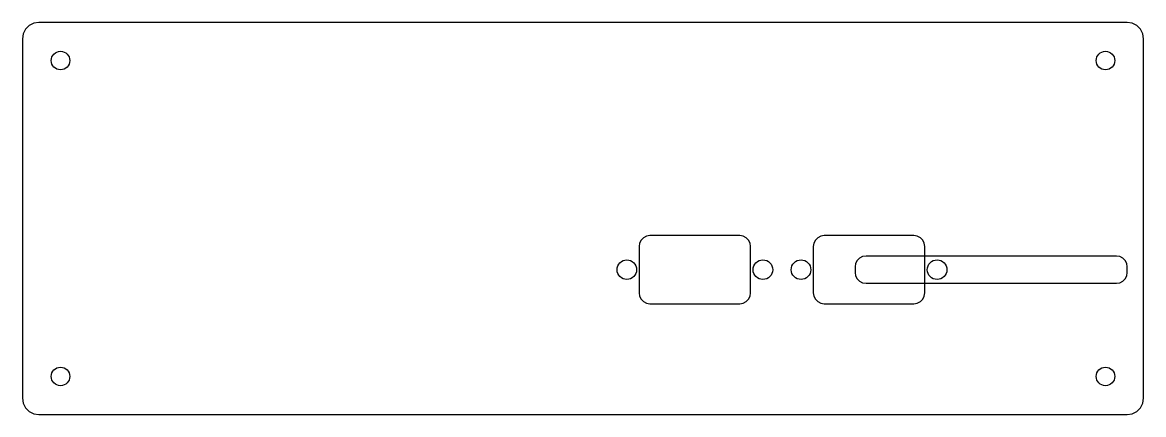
# Model space of a CAD drawing. Extents: x 0 to 206, y 0 to 72.
import ezdxf

# ---------------------------------------------------------------- set-up
doc = ezdxf.new("R2010")
doc.units = 0

msp = doc.modelspace()

# ---------------------------------------------------------------- linework, layer by layer
at = {"layer": 'CUT'}
for points in [[(206, 69), (205.8532, 69.9271), (205.4271, 70.7634), (204.7634, 71.4271), (203.9271, 71.8532), (203, 72), (3, 72), (2.0729, 71.8532), (1.2366, 71.4271), (0.5729, 70.7634), (0.1468, 69.9271), (0, 69), (0, 3), (0.1468, 2.0729), (0.5729, 1.2366), (1.2366, 0.5729), (2.0729, 0.1468), (3, 0), (203, 0), (203.9271, 0.1468), (204.7634, 0.5729), (205.4271, 1.2366), (205.8532, 2.0729), (206, 3)], [(133.804, 30.85), (133.7061, 31.468), (133.422, 32.0256), (132.9796, 32.468), (132.422, 32.7521), (131.804, 32.85), (115.304, 32.85), (114.686, 32.7521), (114.1284, 32.468), (113.686, 32.0256), (113.4019, 31.468), (113.304, 30.85), (113.304, 22.35), (113.4019, 21.732), (113.686, 21.1744), (114.1284, 20.732), (114.686, 20.4479), (115.304, 20.35), (131.804, 20.35), (132.422, 20.4479), (132.9796, 20.732), (133.422, 21.1744), (133.7061, 21.732), (133.804, 22.35)], [(165.808, 30.85), (165.7101, 31.468), (165.426, 32.0256), (164.9836, 32.468), (164.426, 32.7521), (163.808, 32.85), (147.308, 32.85), (146.69, 32.7521), (146.1324, 32.468), (145.69, 32.0256), (145.4059, 31.468), (145.308, 30.85), (145.308, 22.35), (145.4059, 21.732), (145.69, 21.1744), (146.1324, 20.732), (146.69, 20.4479), (147.308, 20.35), (163.808, 20.35), (164.426, 20.4479), (164.9836, 20.732), (165.426, 21.1744), (165.7101, 21.732), (165.808, 22.35)], [(203, 27.1), (202.9021, 27.718), (202.618, 28.2756), (202.1756, 28.718), (201.618, 29.0021), (201, 29.1), (155, 29.1), (154.382, 29.0021), (153.8244, 28.718), (153.382, 28.2756), (153.0979, 27.718), (153, 27.1), (153, 26.1), (153.0979, 25.482), (153.382, 24.9244), (153.8244, 24.482), (154.382, 24.1979), (155, 24.1), (201, 24.1), (201.618, 24.1979), (202.1756, 24.482), (202.618, 24.9244), (202.9021, 25.482), (203, 26.1)]]:
    msp.add_lwpolyline(points, close=True, dxfattribs=at)
for centre, radius in [((7, 65), 1.7), ((199, 65), 1.7), ((111.054, 26.6), 1.8), ((136.054, 26.6), 1.8), ((143.058, 26.6), 1.8), ((168.058, 26.6), 1.8), ((7, 7), 1.7), ((199, 7), 1.7)]:
    msp.add_circle(centre, radius, dxfattribs=at)

doc.saveas('drawing.dxf')
